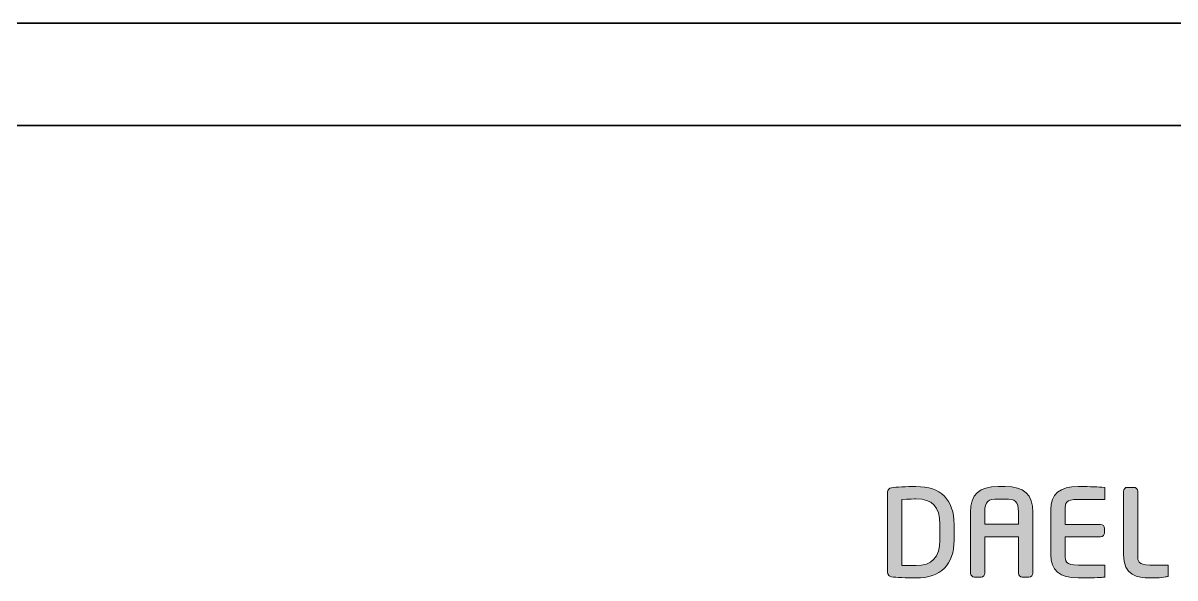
# Model space of a CAD drawing. Extents: x 16296677952 to 16296679688, y -37409618576 to -37409617304.
# Drawn here: x 16296678242.68 to 16296678276.97, y -37409617485.26 to -37409617468.74 of the extents above; entities that cross this region are included whole.
import ezdxf

# ---------------------------------------------------------------- set-up
doc = ezdxf.new("R2010")
doc.units = 0
doc.header["$LTSCALE"] = 10
doc.header["$MEASUREMENT"] = 0
doc.layers.get('0').update_dxf_attribs({"linetype": 'CONTINUOUS'})
doc.layers.add('레이어 1', color=7, linetype='CONTINUOUS', lineweight=0)

msp = doc.modelspace()

# ---------------------------------------------------------------- hatches: boundary and pattern name
at = {"layer": '레이어 1'}
h = msp.add_hatch(color=7, dxfattribs=at)
h.dxf.hatch_style = 2
edge = h.paths.add_edge_path()
edge.add_spline(control_points=[(16296678269.9725, -37409617484.130287), (16296678269.9725, -37409617484.641129), (16296678269.739429, -37409617484.889664), (16296678269.259729, -37409617484.889664), (16296678269.259729, -37409617484.889664), (16296678268.93153, -37409617484.883591), (16296678268.846001, -37409617484.882103), (16296678268.846001, -37409617484.882103), (16296678268.846001, -37409617482.923424), (16296678268.846001, -37409617482.923424), (16296678269.015989, -37409617482.90654), (16296678269.257561, -37409617482.903709), (16296678269.25996, -37409617482.903709), (16296678269.75267, -37409617482.903709), (16296678269.9725, -37409617483.137779), (16296678269.9725, -37409617483.662392), (16296678269.9725, -37409617483.662392), (16296678269.9725, -37409617484.130287), (16296678269.9725, -37409617484.130287)], knot_values=[0, 0, 0, 0, 1, 1, 1, 2, 2, 2, 3, 3, 3, 4, 4, 4, 5, 5, 5, 6, 6, 6, 6], degree=3, periodic=0)
edge = h.paths.add_edge_path()
edge.add_spline(control_points=[(16296678269.259729, -37409617482.535759), (16296678268.993429, -37409617482.535759), (16296678268.64798, -37409617482.552109), (16296678268.5347, -37409617482.570343), (16296678268.46385, -37409617482.582222), (16296678268.41843, -37409617482.635178), (16296678268.41843, -37409617482.705147), (16296678268.41843, -37409617482.705147), (16296678268.41843, -37409617485.087936), (16296678268.41843, -37409617485.087936), (16296678268.41843, -37409617485.161293), (16296678268.464279, -37409617485.212891), (16296678268.538139, -37409617485.223137), (16296678268.645281, -37409617485.240967), (16296678268.989611, -37409617485.257187), (16296678269.259729, -37409617485.257187), (16296678270.0033, -37409617485.257187), (16296678270.39616, -37409617484.867371), (16296678270.39616, -37409617484.130287), (16296678270.39616, -37409617484.130287), (16296678270.39616, -37409617483.662392), (16296678270.39616, -37409617483.662392), (16296678270.39616, -37409617482.925323), (16296678270.0033, -37409617482.535759), (16296678269.259729, -37409617482.535759)], knot_values=[0, 0, 0, 0, 1, 1, 1, 2, 2, 2, 3, 3, 3, 4, 4, 4, 5, 5, 5, 6, 6, 6, 7, 7, 7, 8, 8, 8, 8], degree=3, periodic=0)
h = msp.add_hatch(color=7, dxfattribs=at)
h.dxf.hatch_style = 2
edge = h.paths.add_edge_path()
edge.add_spline(control_points=[(16296678272.313829, -37409617483.659554), (16296678272.313829, -37409617483.659554), (16296678271.31119, -37409617483.659554), (16296678271.31119, -37409617483.659554), (16296678271.31119, -37409617483.622292), (16296678271.31119, -37409617483.302017), (16296678271.31119, -37409617483.302017), (16296678271.31119, -37409617482.96772), (16296678271.41057, -37409617482.911003), (16296678271.70871, -37409617482.911003), (16296678271.70871, -37409617482.911003), (16296678271.91662, -37409617482.911003), (16296678271.91662, -37409617482.911003), (16296678272.21459, -37409617482.911003), (16296678272.313829, -37409617482.96772), (16296678272.313829, -37409617483.302017), (16296678272.313829, -37409617483.302017), (16296678272.313829, -37409617483.622292), (16296678272.313829, -37409617483.659554)], knot_values=[0, 0, 0, 0, 1, 1, 1, 2, 2, 2, 3, 3, 3, 4, 4, 4, 5, 5, 5, 6, 6, 6, 6], degree=3, periodic=0)
edge = h.paths.add_edge_path()
edge.add_spline(control_points=[(16296678271.91662, -37409617482.535759), (16296678271.91662, -37409617482.535759), (16296678271.70871, -37409617482.535759), (16296678271.70871, -37409617482.535759), (16296678271.140739, -37409617482.535759), (16296678270.887501, -37409617482.772003), (16296678270.887501, -37409617483.302017), (16296678270.887501, -37409617483.302017), (16296678270.887501, -37409617485.115227), (16296678270.887501, -37409617485.115227), (16296678270.887501, -37409617485.178993), (16296678270.93931, -37409617485.233002), (16296678271.00045, -37409617485.233002), (16296678271.00045, -37409617485.233002), (16296678271.198811, -37409617485.233002), (16296678271.198811, -37409617485.233002), (16296678271.269119, -37409617485.233002), (16296678271.31119, -37409617485.173309), (16296678271.31119, -37409617485.115227), (16296678271.31119, -37409617485.115227), (16296678271.31119, -37409617484.073288), (16296678271.31119, -37409617484.032631), (16296678271.31119, -37409617484.032631), (16296678272.313829, -37409617484.032631), (16296678272.313829, -37409617484.032631), (16296678272.313829, -37409617484.073288), (16296678272.313829, -37409617485.115227), (16296678272.313829, -37409617485.115227), (16296678272.313829, -37409617485.180183), (16296678272.365061, -37409617485.233002), (16296678272.428169, -37409617485.233002), (16296678272.428169, -37409617485.233002), (16296678272.62409, -37409617485.233002), (16296678272.62409, -37409617485.233002), (16296678272.69278, -37409617485.233002), (16296678272.739, -37409617485.172089), (16296678272.739, -37409617485.115227), (16296678272.739, -37409617485.115227), (16296678272.739, -37409617483.302017), (16296678272.739, -37409617483.302017), (16296678272.739, -37409617482.772003), (16296678272.48527, -37409617482.535759), (16296678271.91662, -37409617482.535759)], knot_values=[0, 0, 0, 0, 1, 1, 1, 2, 2, 2, 3, 3, 3, 4, 4, 4, 5, 5, 5, 6, 6, 6, 7, 7, 7, 8, 8, 8, 9, 9, 9, 10, 10, 10, 11, 11, 11, 12, 12, 12, 13, 13, 13, 14, 14, 14, 14], degree=3, periodic=0)
h = msp.add_hatch(color=7, dxfattribs=at)
h.dxf.hatch_style = 2
edge = h.paths.add_edge_path()
edge.add_spline(control_points=[(16296678273.27784, -37409617483.228683), (16296678273.27784, -37409617483.228683), (16296678273.27784, -37409617484.563461), (16296678273.27784, -37409617484.563461), (16296678273.27784, -37409617485.030403), (16296678273.54454, -37409617485.257187), (16296678274.09333, -37409617485.257187), (16296678274.335581, -37409617485.257187), (16296678274.665291, -37409617485.252739), (16296678274.797119, -37409617485.240433), (16296678274.795231, -37409617485.240433), (16296678274.86105, -37409617485.234093), (16296678274.86105, -37409617485.234093), (16296678274.86105, -37409617485.234093), (16296678274.880091, -37409617485.232201), (16296678274.880091, -37409617485.232201), (16296678274.880091, -37409617485.232201), (16296678274.880091, -37409617484.875069), (16296678274.880091, -37409617484.875069), (16296678274.880091, -37409617484.875069), (16296678274.09634, -37409617484.875069), (16296678274.09634, -37409617484.875069), (16296678273.70368, -37409617484.875069), (16296678273.70368, -37409617484.76432), (16296678273.70368, -37409617484.563461), (16296678273.70368, -37409617484.563461), (16296678273.70368, -37409617484.068817), (16296678273.70368, -37409617484.03019), (16296678273.74403, -37409617484.03019), (16296678274.75721, -37409617484.03019), (16296678274.75721, -37409617484.03019), (16296678274.823561, -37409617484.03019), (16296678274.877621, -37409617483.977524), (16296678274.877621, -37409617483.912689), (16296678274.877621, -37409617483.912689), (16296678274.877621, -37409617483.780312), (16296678274.877621, -37409617483.780312), (16296678274.877621, -37409617483.715073), (16296678274.823561, -37409617483.662262), (16296678274.75721, -37409617483.662262), (16296678274.75721, -37409617483.662262), (16296678273.74403, -37409617483.662262), (16296678273.70368, -37409617483.662262), (16296678273.70368, -37409617483.623901), (16296678273.70368, -37409617483.228683), (16296678273.70368, -37409617483.228683), (16296678273.70368, -37409617483.028099), (16296678273.70368, -37409617482.917603), (16296678274.09634, -37409617482.917603), (16296678274.09634, -37409617482.917603), (16296678274.879789, -37409617482.920723), (16296678274.879789, -37409617482.920723), (16296678274.879789, -37409617482.920723), (16296678274.879789, -37409617482.565742), (16296678274.879789, -37409617482.565742), (16296678274.879789, -37409617482.565742), (16296678274.79668, -37409617482.556831), (16296678274.79668, -37409617482.556831), (16296678274.64254, -37409617482.542923), (16296678274.28912, -37409617482.535759), (16296678274.09333, -37409617482.535759), (16296678273.54454, -37409617482.535759), (16296678273.27784, -37409617482.762283), (16296678273.27784, -37409617483.228683)], knot_values=[0, 0, 0, 0, 1, 1, 1, 2, 2, 2, 3, 3, 3, 4, 4, 4, 5, 5, 5, 6, 6, 6, 7, 7, 7, 8, 8, 8, 9, 9, 9, 10, 10, 10, 11, 11, 11, 12, 12, 12, 13, 13, 13, 14, 14, 14, 15, 15, 15, 16, 16, 16, 17, 17, 17, 18, 18, 18, 19, 19, 19, 20, 20, 20, 21, 21, 21, 21], degree=3, periodic=0)
h = msp.add_hatch(color=7, dxfattribs=at)
h.dxf.hatch_style = 2
edge = h.paths.add_edge_path()
edge.add_spline(control_points=[(16296678275.560511, -37409617482.559952), (16296678275.49493, -37409617482.559952), (16296678275.43935, -37409617482.614113), (16296678275.43935, -37409617482.678391), (16296678275.43935, -37409617482.678391), (16296678275.43935, -37409617484.563461), (16296678275.43935, -37409617484.563461), (16296678275.43935, -37409617485.178169), (16296678275.858891, -37409617485.257187), (16296678276.22411, -37409617485.257187), (16296678276.4921, -37409617485.257187), (16296678276.56086, -37409617485.245827), (16296678276.640209, -37409617485.232597), (16296678276.640209, -37409617485.232597), (16296678276.68647, -37409617485.225311), (16296678276.68647, -37409617485.225311), (16296678276.685789, -37409617485.225594), (16296678276.747721, -37409617485.217888), (16296678276.747721, -37409617485.217888), (16296678276.747721, -37409617485.217888), (16296678276.7661, -37409617485.215446), (16296678276.7661, -37409617485.215446), (16296678276.7661, -37409617485.215446), (16296678276.7661, -37409617484.875069), (16296678276.7661, -37409617484.875069), (16296678276.7661, -37409617484.875069), (16296678276.22817, -37409617484.875069), (16296678276.22817, -37409617484.875069), (16296678275.86429, -37409617484.875069), (16296678275.86429, -37409617484.737709), (16296678275.86429, -37409617484.604393), (16296678275.86429, -37409617484.604393), (16296678275.86429, -37409617482.678391), (16296678275.86429, -37409617482.678391), (16296678275.86429, -37409617482.614113), (16296678275.809179, -37409617482.559952), (16296678275.743799, -37409617482.559952), (16296678275.743799, -37409617482.559952), (16296678275.560511, -37409617482.559952), (16296678275.560511, -37409617482.559952)], knot_values=[0, 0, 0, 0, 1, 1, 1, 2, 2, 2, 3, 3, 3, 4, 4, 4, 5, 5, 5, 6, 6, 6, 7, 7, 7, 8, 8, 8, 9, 9, 9, 10, 10, 10, 11, 11, 11, 12, 12, 12, 13, 13, 13, 13], degree=3, periodic=0)

# ---------------------------------------------------------------- linework, layer by layer
at = {"color": 7, "lineweight": 35}
for p, q in [((16296678130.852091, -37409617468.739998), (16296678300.852091, -37409617468.739998)), ((16296678135.80411, -37409617468.739998), (16296678295.777809, -37409617468.739998)), ((16296678297.852091, -37409617471.790291), (16296678133.852091, -37409617471.790291))]:
    msp.add_line(p, q, dxfattribs=at)
at = {"layer": '레이어 1', "color": 7}
for points, knots in [([(16296678269.259729, -37409617482.535759), (16296678268.993429, -37409617482.535759), (16296678268.64798, -37409617482.552109), (16296678268.5347, -37409617482.570343), (16296678268.46385, -37409617482.582222), (16296678268.41843, -37409617482.635178), (16296678268.41843, -37409617482.705147), (16296678268.41843, -37409617482.705147), (16296678268.41843, -37409617485.087936), (16296678268.41843, -37409617485.087936), (16296678268.41843, -37409617485.161293), (16296678268.464279, -37409617485.212891), (16296678268.538139, -37409617485.223137), (16296678268.645281, -37409617485.240967), (16296678268.989611, -37409617485.257187), (16296678269.259729, -37409617485.257187), (16296678270.0033, -37409617485.257187), (16296678270.39616, -37409617484.867371), (16296678270.39616, -37409617484.130287), (16296678270.39616, -37409617484.130287), (16296678270.39616, -37409617483.662392), (16296678270.39616, -37409617483.662392), (16296678270.39616, -37409617482.925323), (16296678270.0033, -37409617482.535759), (16296678269.259729, -37409617482.535759)], [0, 0, 0, 0, 1, 1, 1, 2, 2, 2, 3, 3, 3, 4, 4, 4, 5, 5, 5, 6, 6, 6, 7, 7, 7, 8, 8, 8, 8]), ([(16296678271.91662, -37409617482.535759), (16296678271.91662, -37409617482.535759), (16296678271.70871, -37409617482.535759), (16296678271.70871, -37409617482.535759), (16296678271.140739, -37409617482.535759), (16296678270.887501, -37409617482.772003), (16296678270.887501, -37409617483.302017), (16296678270.887501, -37409617483.302017), (16296678270.887501, -37409617485.115227), (16296678270.887501, -37409617485.115227), (16296678270.887501, -37409617485.178993), (16296678270.93931, -37409617485.233002), (16296678271.00045, -37409617485.233002), (16296678271.00045, -37409617485.233002), (16296678271.198811, -37409617485.233002), (16296678271.198811, -37409617485.233002), (16296678271.269119, -37409617485.233002), (16296678271.31119, -37409617485.173309), (16296678271.31119, -37409617485.115227), (16296678271.31119, -37409617485.115227), (16296678271.31119, -37409617484.073288), (16296678271.31119, -37409617484.032631), (16296678271.31119, -37409617484.032631), (16296678272.313829, -37409617484.032631), (16296678272.313829, -37409617484.032631), (16296678272.313829, -37409617484.073288), (16296678272.313829, -37409617485.115227), (16296678272.313829, -37409617485.115227), (16296678272.313829, -37409617485.180183), (16296678272.365061, -37409617485.233002), (16296678272.428169, -37409617485.233002), (16296678272.428169, -37409617485.233002), (16296678272.62409, -37409617485.233002), (16296678272.62409, -37409617485.233002), (16296678272.69278, -37409617485.233002), (16296678272.739, -37409617485.172089), (16296678272.739, -37409617485.115227), (16296678272.739, -37409617485.115227), (16296678272.739, -37409617483.302017), (16296678272.739, -37409617483.302017), (16296678272.739, -37409617482.772003), (16296678272.48527, -37409617482.535759), (16296678271.91662, -37409617482.535759)], [0, 0, 0, 0, 1, 1, 1, 2, 2, 2, 3, 3, 3, 4, 4, 4, 5, 5, 5, 6, 6, 6, 7, 7, 7, 8, 8, 8, 9, 9, 9, 10, 10, 10, 11, 11, 11, 12, 12, 12, 13, 13, 13, 14, 14, 14, 14]), ([(16296678273.27784, -37409617483.228683), (16296678273.27784, -37409617483.228683), (16296678273.27784, -37409617484.563461), (16296678273.27784, -37409617484.563461), (16296678273.27784, -37409617485.030403), (16296678273.54454, -37409617485.257187), (16296678274.09333, -37409617485.257187), (16296678274.335581, -37409617485.257187), (16296678274.665291, -37409617485.252739), (16296678274.797119, -37409617485.240433), (16296678274.795231, -37409617485.240433), (16296678274.86105, -37409617485.234093), (16296678274.86105, -37409617485.234093), (16296678274.86105, -37409617485.234093), (16296678274.880091, -37409617485.232201), (16296678274.880091, -37409617485.232201), (16296678274.880091, -37409617485.232201), (16296678274.880091, -37409617484.875069), (16296678274.880091, -37409617484.875069), (16296678274.880091, -37409617484.875069), (16296678274.09634, -37409617484.875069), (16296678274.09634, -37409617484.875069), (16296678273.70368, -37409617484.875069), (16296678273.70368, -37409617484.76432), (16296678273.70368, -37409617484.563461), (16296678273.70368, -37409617484.563461), (16296678273.70368, -37409617484.068817), (16296678273.70368, -37409617484.03019), (16296678273.74403, -37409617484.03019), (16296678274.75721, -37409617484.03019), (16296678274.75721, -37409617484.03019), (16296678274.823561, -37409617484.03019), (16296678274.877621, -37409617483.977524), (16296678274.877621, -37409617483.912689), (16296678274.877621, -37409617483.912689), (16296678274.877621, -37409617483.780312), (16296678274.877621, -37409617483.780312), (16296678274.877621, -37409617483.715073), (16296678274.823561, -37409617483.662262), (16296678274.75721, -37409617483.662262), (16296678274.75721, -37409617483.662262), (16296678273.74403, -37409617483.662262), (16296678273.70368, -37409617483.662262), (16296678273.70368, -37409617483.623901), (16296678273.70368, -37409617483.228683), (16296678273.70368, -37409617483.228683), (16296678273.70368, -37409617483.028099), (16296678273.70368, -37409617482.917603), (16296678274.09634, -37409617482.917603), (16296678274.09634, -37409617482.917603), (16296678274.879789, -37409617482.920723), (16296678274.879789, -37409617482.920723), (16296678274.879789, -37409617482.920723), (16296678274.879789, -37409617482.565742), (16296678274.879789, -37409617482.565742), (16296678274.879789, -37409617482.565742), (16296678274.79668, -37409617482.556831), (16296678274.79668, -37409617482.556831), (16296678274.64254, -37409617482.542923), (16296678274.28912, -37409617482.535759), (16296678274.09333, -37409617482.535759), (16296678273.54454, -37409617482.535759), (16296678273.27784, -37409617482.762283), (16296678273.27784, -37409617483.228683)], [0, 0, 0, 0, 1, 1, 1, 2, 2, 2, 3, 3, 3, 4, 4, 4, 5, 5, 5, 6, 6, 6, 7, 7, 7, 8, 8, 8, 9, 9, 9, 10, 10, 10, 11, 11, 11, 12, 12, 12, 13, 13, 13, 14, 14, 14, 15, 15, 15, 16, 16, 16, 17, 17, 17, 18, 18, 18, 19, 19, 19, 20, 20, 20, 21, 21, 21, 21]), ([(16296678275.560511, -37409617482.559952), (16296678275.49493, -37409617482.559952), (16296678275.43935, -37409617482.614113), (16296678275.43935, -37409617482.678391), (16296678275.43935, -37409617482.678391), (16296678275.43935, -37409617484.563461), (16296678275.43935, -37409617484.563461), (16296678275.43935, -37409617485.178169), (16296678275.858891, -37409617485.257187), (16296678276.22411, -37409617485.257187), (16296678276.4921, -37409617485.257187), (16296678276.56086, -37409617485.245827), (16296678276.640209, -37409617485.232597), (16296678276.640209, -37409617485.232597), (16296678276.68647, -37409617485.225311), (16296678276.68647, -37409617485.225311), (16296678276.685789, -37409617485.225594), (16296678276.747721, -37409617485.217888), (16296678276.747721, -37409617485.217888), (16296678276.747721, -37409617485.217888), (16296678276.7661, -37409617485.215446), (16296678276.7661, -37409617485.215446), (16296678276.7661, -37409617485.215446), (16296678276.7661, -37409617484.875069), (16296678276.7661, -37409617484.875069), (16296678276.7661, -37409617484.875069), (16296678276.22817, -37409617484.875069), (16296678276.22817, -37409617484.875069), (16296678275.86429, -37409617484.875069), (16296678275.86429, -37409617484.737709), (16296678275.86429, -37409617484.604393), (16296678275.86429, -37409617484.604393), (16296678275.86429, -37409617482.678391), (16296678275.86429, -37409617482.678391), (16296678275.86429, -37409617482.614113), (16296678275.809179, -37409617482.559952), (16296678275.743799, -37409617482.559952), (16296678275.743799, -37409617482.559952), (16296678275.560511, -37409617482.559952), (16296678275.560511, -37409617482.559952)], [0, 0, 0, 0, 1, 1, 1, 2, 2, 2, 3, 3, 3, 4, 4, 4, 5, 5, 5, 6, 6, 6, 7, 7, 7, 8, 8, 8, 9, 9, 9, 10, 10, 10, 11, 11, 11, 12, 12, 12, 13, 13, 13, 13]), ([(16296678269.9725, -37409617484.130287), (16296678269.9725, -37409617484.641129), (16296678269.739429, -37409617484.889664), (16296678269.259729, -37409617484.889664), (16296678269.259729, -37409617484.889664), (16296678268.93153, -37409617484.883591), (16296678268.846001, -37409617484.882103), (16296678268.846001, -37409617484.882103), (16296678268.846001, -37409617482.923424), (16296678268.846001, -37409617482.923424), (16296678269.015989, -37409617482.90654), (16296678269.257561, -37409617482.903709), (16296678269.25996, -37409617482.903709), (16296678269.75267, -37409617482.903709), (16296678269.9725, -37409617483.137779), (16296678269.9725, -37409617483.662392), (16296678269.9725, -37409617483.662392), (16296678269.9725, -37409617484.130287), (16296678269.9725, -37409617484.130287)], [0, 0, 0, 0, 1, 1, 1, 2, 2, 2, 3, 3, 3, 4, 4, 4, 5, 5, 5, 6, 6, 6, 6]), ([(16296678272.313829, -37409617483.659554), (16296678272.313829, -37409617483.659554), (16296678271.31119, -37409617483.659554), (16296678271.31119, -37409617483.659554), (16296678271.31119, -37409617483.622292), (16296678271.31119, -37409617483.302017), (16296678271.31119, -37409617483.302017), (16296678271.31119, -37409617482.96772), (16296678271.41057, -37409617482.911003), (16296678271.70871, -37409617482.911003), (16296678271.70871, -37409617482.911003), (16296678271.91662, -37409617482.911003), (16296678271.91662, -37409617482.911003), (16296678272.21459, -37409617482.911003), (16296678272.313829, -37409617482.96772), (16296678272.313829, -37409617483.302017), (16296678272.313829, -37409617483.302017), (16296678272.313829, -37409617483.622292), (16296678272.313829, -37409617483.659554)], [0, 0, 0, 0, 1, 1, 1, 2, 2, 2, 3, 3, 3, 4, 4, 4, 5, 5, 5, 6, 6, 6, 6])]:
    msp.add_open_spline(points, degree=3, knots=knots, dxfattribs=at)

doc.saveas('drawing.dxf')
